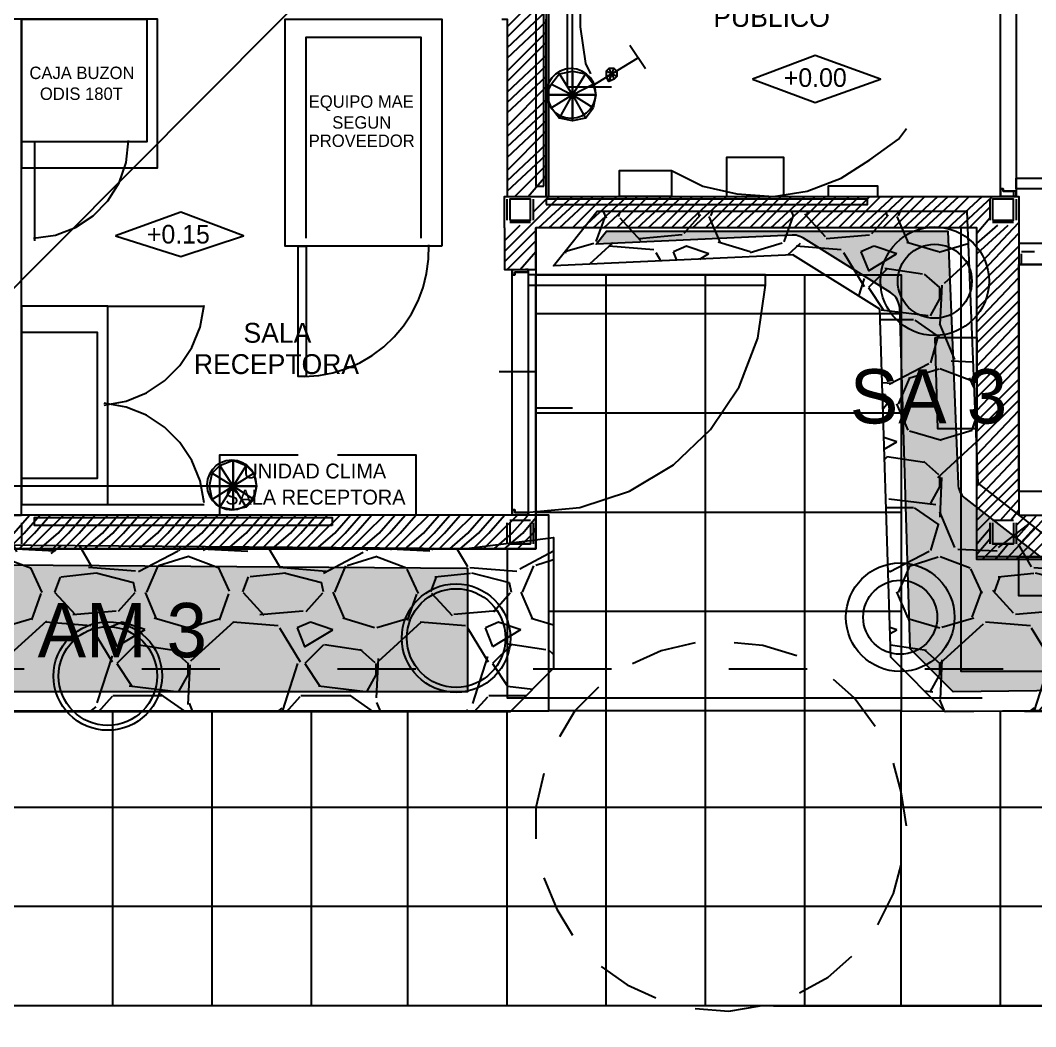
# Model space of a CAD drawing. Header units: metres. Extents: x 1 to 213, y 1 to 147.
# Drawn here: x 76.286 to 80.403, y 90.445 to 94.525 of the extents above; entities that cross this region are included whole.
import ezdxf
from ezdxf.enums import TextEntityAlignment as Align

# ---------------------------------------------------------------- set-up
doc = ezdxf.new("R2010")
doc.units = ezdxf.units.M
doc.linetypes.add('DASHED', pattern=[1.524, 1.27, -0.254])
for name, color, linetype in [('00-BASE-ARQUITECTURA', 8, 'Continuous'), ('00-BASE-TEXTO', 8, 'Continuous'), ('PJ-COPA-ADULTA', 8, 'DASHED'), ('PJ-ETIQUETAS', 7, 'Continuous'), ('PJ-GRAVILLA', 42, 'Continuous'), ('PJ-HERBACEAS', 212, 'Continuous'), ('PJ-LIMITE-JARDIN', 7, 'Continuous'), ('PJ-MASAS', 92, 'Continuous'), ('PJ-MASAS-RELLENO', 92, 'Continuous'), ('PJ-RIEGO-SECTORES', 5, 'Continuous')]:
    doc.layers.add(name, color=color, linetype=linetype)

# ---------------------------------------------------------------- blocks, each defined once
blk = doc.blocks.new('PJ_AM')
blk.add_circle((0, 0), 0.22)
at = {"flags": 1}
for tag, p, height in [('CODIGO', (0.15, 0.15), 0.2), ('ESPECIE', (0.15, -0.1), 0.15), ('ZONA', (0.15, -0.3), 0.15)]:
    blk.add_attdef(tag, p, '', height=height, dxfattribs=at)
blk = doc.blocks.new('PJ_SA')
blk.add_circle((0, 0), 0.22)
at = {"flags": 1}
for tag, p, height in [('CODIGO', (0.15, 0.15), 0.2), ('ESPECIE', (0.15, -0.1), 0.15), ('ZONA', (0.15, -0.3), 0.15)]:
    blk.add_attdef(tag, p, '', height=height, dxfattribs=at)

msp = doc.modelspace()

# ---------------------------------------------------------------- hatches: boundary and pattern name
at = {"layer": 'PJ-GRAVILLA'}
h = msp.add_hatch(dxfattribs=at)
h.set_pattern_fill('GRAVEL', scale=0.03)
h.paths.add_polyline_path([(80.1246, 93.7506), (80.1687, 92.6482), (80.5656, 92.3395), (83.3437, 92.3836), (83.5201, 92.6041), (83.5201, 93.6184), (83.7406, 93.7506), (83.8729, 93.6184), (83.8729, 91.7663), (80.0364, 91.7222), (79.8159, 91.9427), (79.7718, 93.3538), (79.4191, 93.5743), (78.4489, 93.5302), (78.6253, 93.7506), (80.1246, 93.7506)])
h = msp.add_hatch(dxfattribs=at)
h.set_pattern_fill('GRAVEL', scale=0.03)
h.paths.add_polyline_path([(78.4489, 92.4277), (78.4489, 91.8986), (78.2725, 91.7222), (72.3635, 91.7222), (72.1871, 91.8986), (72.2753, 92.4277), (78.0961, 92.3836), (78.4489, 92.4277)])
at = {"layer": 'PJ-MASAS-RELLENO'}
for points in [[(80.0895, 92.6373), (80.0909, 92.6297), (80.093, 92.6223), (80.0959, 92.6151), (80.0994, 92.6082), (80.1036, 92.6017), (80.1084, 92.5957), (80.1137, 92.5901), (80.1196, 92.5851), (80.5165, 92.2764), (80.5228, 92.2719), (80.5295, 92.2681), (80.5366, 92.265), (80.5439, 92.2625), (80.5515, 92.2608), (80.5591, 92.2598), (80.5669, 92.2595), (81.2, 92.2696), (81.2, 91.8156), (80.0692, 91.8026), (79.8949, 91.9768), (79.8518, 93.3563), (79.8512, 93.3641), (79.8498, 93.3718), (79.8476, 93.3794), (79.8448, 93.3867), (79.8412, 93.3936), (79.837, 93.4002), (79.8321, 93.4064), (79.8266, 93.412), (79.8207, 93.4171), (79.8142, 93.4216), (79.4615, 93.6421), (79.4544, 93.646), (79.447, 93.6492), (79.4394, 93.6516), (79.4315, 93.6533), (79.4235, 93.6541), (79.4154, 93.6542), (78.6217, 93.6181), (78.6638, 93.6706), (80.0477, 93.6706), (80.0888, 92.645), (80.0895, 92.6373)], [(75.3, 91.8022), (75.3, 92.3248), (78.0955, 92.3036), (78.1, 92.3039), (78.1, 91.8022), (75.3, 91.8022)]]:
    msp.add_hatch(color=7, dxfattribs=at).paths.add_polyline_path(points)

# ---------------------------------------------------------------- linework, layer by layer
at = {"layer": '00-BASE-ARQUITECTURA'}
for points in [[(71.0635, 92.1279), (71.0635, 93.6836), (72.2277, 93.6836), (72.2277, 93.3661), (73.4554, 93.3661), (73.4659, 92.3819), (72.2594, 92.3819), (72.2594, 91.7257), (78.4295, 91.7257), (78.4295, 92.5194), (78.4084, 92.5194), (78.3766, 92.5194), (78.3766, 93.4931), (79.8583, 93.4931), (79.8583, 91.7257), (83.8588, 91.7151), (83.8588, 93.6836), (89.4679, 93.6942), (89.4679, 100.6898)], [(78.5248, 94.2234), (78.5248, 100.1712)], [(90.2617, 100.0865), (90.2617, 91.7257), (94.3998, 91.7257), (94.9713, 90.5298), (68.2589, 90.5298), (68.2589, 90.7838), (67.0524, 90.7838), (67.063, 92.1279), (71.0635, 92.1279)], [(72.2171, 98.4355), (88.9388, 98.4355), (88.9388, 96.5835), (89.4362, 96.5835), (89.4362, 95.6839), (88.9811, 95.6839), (88.9811, 93.6519), (88.8012, 93.6519), (88.8012, 93.6836), (85.3404, 93.6836), (84.3138, 93.6836), (84.3138, 93.7048), (83.573, 93.7048), (83.573, 92.3501), (80.1652, 92.3501), (80.1652, 93.6836), (78.3766, 93.6836), (78.3766, 92.3819), (73.4554, 92.3819), (73.4554, 93.6836), (72.2277, 93.6836), (72.2171, 98.4355)], [(72.2171, 98.4355), (88.9599, 98.4355), (88.9599, 96.5835), (89.4573, 96.5835), (89.4573, 95.6839), (88.9917, 95.6839), (88.9917, 93.6413), (88.8223, 93.6413), (88.8223, 93.6836), (85.351, 93.6836), (84.3244, 93.6836), (84.3244, 93.7048), (83.5836, 93.7048), (83.5836, 92.3395), (80.1652, 92.3395), (80.1652, 93.6836), (78.3766, 93.6836), (78.3766, 92.3819), (73.4554, 92.3819), (73.4554, 93.6836), (72.2277, 93.6836), (72.2171, 98.4355)], [(72.2171, 98.4355), (88.9599, 98.4355), (88.9917, 93.6413), (88.8223, 93.6413), (88.8223, 93.6836), (85.351, 93.6836), (84.3244, 93.6836), (84.3244, 93.7048), (83.5836, 93.7048), (83.5836, 92.3395), (80.1652, 92.3395), (80.1652, 93.6836), (78.3766, 93.6836), (78.3766, 92.3819), (73.4554, 92.3819), (73.4554, 93.6836), (72.2277, 93.6836), (72.2171, 98.4355)], [(72.2171, 98.4355), (88.9599, 98.4144), (88.9599, 96.5835), (89.4573, 96.5835), (89.4573, 95.6839), (88.9917, 95.6839), (88.9917, 93.6413), (88.8223, 93.6413), (88.8223, 93.6836), (85.351, 93.6836), (83.5836, 93.7048), (83.5836, 92.3395), (80.1652, 92.3395), (80.1652, 93.6836), (78.3766, 93.6836), (78.3766, 92.3819), (73.4659, 92.3819), (73.4554, 93.6836), (72.2277, 93.6836), (72.2171, 98.4355)], [(78.5248, 95.7156), (76.1329, 93.3132)], [(78.5036, 95.705), (78.5036, 94.2551)], [(78.9269, 95.2182), (78.8105, 95.1335), (78.7153, 95.0277), (78.6306, 94.9113), (78.5777, 94.7737), (78.5565, 94.6361), (78.5565, 94.4985), (78.5777, 94.3504), (78.5989, 94.308)], [(78.2602, 94.4985), (78.4189, 94.6573)], [(78.2602, 94.4562), (78.4189, 94.6149)], [(77.4135, 93.6095), (77.3606, 93.6095), (77.3606, 94.5303), (77.9956, 94.5303), (77.9956, 93.6095)], [(78.239, 94.5303), (78.2602, 94.5303), (78.2602, 93.8106), (78.4189, 93.8106), (78.4189, 94.5303)], [(78.2602, 94.4139), (78.4189, 94.562)], [(78.2602, 94.3715), (78.4189, 94.5197)], [(76.2917, 94.435), (76.2917, 94.4774)], [(77.4453, 93.6413), (77.4453, 94.4562), (77.9109, 94.4562), (77.9109, 93.6413)], [(78.2602, 94.3186), (78.4189, 94.4774)], [(76.2917, 94.3609), (76.2917, 94.4139)], [(78.2602, 94.2763), (78.4189, 94.435)], [(78.7576, 94.4245), (78.8211, 94.3292)], [(78.2602, 94.234), (78.4189, 94.3821)], [(78.5989, 94.2551), (78.7893, 94.3715)], [(76.2917, 94.2869), (76.2917, 94.3398)], [(78.2602, 94.1916), (78.4189, 94.3398)], [(78.4189, 94.2287), (78.4216, 94.2056), (78.4292, 94.1844), (78.441, 94.1658), (78.4566, 94.1502), (78.4753, 94.1383), (78.4964, 94.1308), (78.5195, 94.1281), (78.5425, 94.1308), (78.5637, 94.1383), (78.5824, 94.1502), (78.5979, 94.1658), (78.6098, 94.1844), (78.6174, 94.2056), (78.62, 94.2287), (78.6174, 94.2517), (78.6098, 94.2729), (78.5979, 94.2915), (78.5824, 94.3071), (78.5637, 94.319), (78.5425, 94.3265), (78.5195, 94.3292), (78.4964, 94.3265), (78.4753, 94.319), (78.4566, 94.3071), (78.441, 94.2915), (78.4292, 94.2729), (78.4216, 94.2517), (78.4189, 94.2287)], [(78.5248, 94.2234), (78.4719, 94.308), (78.5248, 94.3186), (78.5248, 94.2234)], [(78.5248, 94.3186), (78.5777, 94.308), (78.5248, 94.2234), (78.5248, 94.3186)], [(78.6624, 94.3186), (78.6729, 94.3292), (78.6835, 94.308), (78.6624, 94.3186)], [(78.6624, 94.2974), (78.6835, 94.308), (78.6624, 94.3186), (78.6624, 94.2974)], [(78.6729, 94.3292), (78.6835, 94.308), (78.6941, 94.3292), (78.6729, 94.3292)], [(78.6835, 94.308), (78.6941, 94.3292), (78.7047, 94.3186), (78.6835, 94.308)], [(78.7047, 94.3186), (78.7047, 94.2974), (78.6835, 94.308), (78.7047, 94.3186)], [(78.2602, 94.1493), (78.4189, 94.2974)], [(78.4401, 94.2657), (78.5248, 94.2234), (78.4719, 94.308), (78.4401, 94.2657)], [(78.5777, 94.308), (78.5248, 94.2234), (78.6094, 94.2657), (78.5777, 94.308)], [(78.6729, 94.2763), (78.6624, 94.2974), (78.6835, 94.308), (78.6729, 94.2763)], [(78.6835, 94.308), (78.6941, 94.2869), (78.6729, 94.2763), (78.6835, 94.308)], [(78.7047, 94.2974), (78.6835, 94.308), (78.6941, 94.2869), (78.7047, 94.2974)], [(76.2917, 94.2234), (76.2917, 94.2763)], [(78.2602, 94.0964), (78.4189, 94.2551)], [(78.4189, 94.2234), (78.4401, 94.2657), (78.5248, 94.2234), (78.4189, 94.2234)], [(78.5036, 94.2551), (78.6835, 94.2551)], [(78.5248, 94.2234), (78.6094, 94.2657), (78.62, 94.2234), (78.5248, 94.2234)], [(76.2917, 94.1493), (76.2917, 94.2022)], [(78.2602, 94.054), (78.4189, 94.2022)], [(78.5248, 94.2234), (78.4401, 94.1705), (78.4189, 94.2234), (78.5248, 94.2234)], [(78.4719, 94.1281), (78.5248, 94.2234), (78.4401, 94.1705), (78.4719, 94.1281)], [(78.5248, 94.1175), (78.4719, 94.1281), (78.5248, 94.2234), (78.5248, 94.1175)], [(78.62, 94.2234), (78.6094, 94.1705), (78.5248, 94.2234), (78.62, 94.2234)], [(78.6094, 94.1705), (78.5248, 94.2234), (78.5777, 94.1281), (78.6094, 94.1705)], [(78.5248, 94.2234), (78.5777, 94.1281), (78.5248, 94.1175), (78.5248, 94.2234)], [(78.2602, 94.0117), (78.4189, 94.1599)], [(76.2917, 94.0858), (76.2917, 94.1281)], [(78.2602, 93.9694), (78.4189, 94.1175)], [(78.2602, 93.9165), (78.4189, 94.0752)], [(78.9269, 93.9165), (79.0539, 93.853), (79.1915, 93.8212), (79.3397, 93.8106), (79.4773, 93.8318), (79.6149, 93.8847), (79.7313, 93.9588), (79.8477, 94.0434), (79.8794, 94.0858)], [(76.2917, 94.0117), (76.2917, 94.0646)], [(76.3404, 93.6415), (76.4292, 93.6541), (76.5105, 93.6853), (76.5819, 93.7325), (76.6413, 93.7936), (76.6866, 93.8664), (76.7154, 93.9484), (76.7256, 94.0375)], [(76.3446, 94.0329), (76.3446, 93.6307)], [(76.2917, 93.9376), (76.2917, 93.9905)], [(78.2496, 93.6836), (78.2496, 93.8106), (80.3345, 93.8106), (80.3345, 92.5194), (83.4037, 92.5194), (83.4037, 94.0223)], [(78.2602, 93.8741), (78.4189, 94.0223)], [(78.2602, 93.8318), (78.4189, 93.98)], [(76.2917, 93.8741), (76.2917, 93.927)], [(78.2919, 93.8106), (78.4189, 93.9376)], [(78.3449, 93.8106), (78.4189, 93.8953)], [(76.2917, 93.8), (76.2917, 93.853)], [(80.3133, 93.8212), (80.3133, 93.8106), (80.3239, 93.8106), (80.3239, 93.8318), (80.271, 93.8318), (80.271, 93.8424), (80.2604, 93.8424), (80.2604, 93.8106), (80.2604, 93.8212), (80.2604, 93.8318), (80.2604, 93.8424), (80.271, 93.8424), (80.271, 93.8318), (80.3133, 93.8318), (80.3133, 93.8212)], [(78.2496, 93.5884), (78.4719, 93.8106)], [(78.2602, 93.7154), (78.2602, 93.8)], [(78.2708, 93.8106), (78.3554, 93.8106)], [(78.366, 93.7471), (78.4295, 93.8106)], [(78.366, 93.8), (78.366, 93.7154)], [(78.3872, 93.6836), (78.5248, 93.8106)], [(78.4295, 93.6836), (78.5671, 93.8106)], [(78.4719, 93.6836), (78.6094, 93.8106)], [(78.5248, 93.6836), (78.6518, 93.8106)], [(78.5671, 93.6836), (78.7047, 93.8106)], [(78.6094, 93.6836), (78.747, 93.8106)], [(78.6518, 93.6836), (78.7893, 93.8106)], [(78.7047, 93.6836), (78.8317, 93.8106)], [(78.747, 93.6836), (78.8846, 93.8106)], [(78.7893, 93.6836), (78.9269, 93.8106)], [(78.8317, 93.6836), (78.9693, 93.8106)], [(78.8846, 93.6836), (79.0116, 93.8106)], [(78.9269, 93.6836), (79.0539, 93.8106)], [(78.9693, 93.6836), (79.1069, 93.8106)], [(79.0116, 93.6836), (79.1492, 93.8106)], [(79.0645, 93.6836), (79.1915, 93.8106)], [(79.1069, 93.6836), (79.2339, 93.8106)], [(79.1492, 93.6836), (79.2868, 93.8106)], [(79.1915, 93.6836), (79.3291, 93.8106)], [(79.2444, 93.6836), (79.3714, 93.8106)], [(79.2868, 93.6836), (79.4138, 93.8106)], [(79.3291, 93.6836), (79.4667, 93.8106)], [(79.3714, 93.6836), (79.509, 93.8106)], [(79.4244, 93.6836), (79.5513, 93.8106)], [(79.4667, 93.6836), (79.5937, 93.8106)], [(79.509, 93.6836), (79.6466, 93.8106)], [(79.5513, 93.6836), (79.6889, 93.8106)], [(79.6043, 93.6836), (79.7313, 93.8106)], [(79.6466, 93.6836), (79.7736, 93.8106)], [(79.6889, 93.6836), (79.8265, 93.8106)], [(79.7313, 93.6836), (79.8688, 93.8106)], [(79.7842, 93.6836), (79.9112, 93.8106)], [(79.8265, 93.6836), (79.9535, 93.8106)], [(79.8688, 93.6836), (80.0064, 93.8106)], [(79.9112, 93.6836), (80.0488, 93.8106)], [(79.9535, 93.6836), (80.0911, 93.8106)], [(80.0064, 93.6836), (80.1334, 93.8106)], [(80.0488, 93.6836), (80.1864, 93.8106)], [(80.0911, 93.6836), (80.2287, 93.8106)], [(80.2181, 93.7154), (80.2181, 93.8)], [(80.2287, 93.8106), (80.3133, 93.8106)], [(80.3239, 93.8), (80.3239, 93.7154)], [(76.2917, 93.7365), (76.2917, 93.7471), (76.2917, 93.7789)], [(80.1334, 93.6836), (80.2181, 93.7683)], [(76.2917, 93.6625), (76.2917, 93.7154)], [(78.3554, 93.7048), (78.2708, 93.7048)], [(83.5836, 93.7048), (83.5836, 92.3395), (80.1652, 92.3395), (80.1652, 93.6836), (78.3766, 93.6836)], [(83.6365, 93.7048), (83.6365, 91.8845), (80.1017, 91.8845), (80.1017, 93.6836)], [(80.1652, 93.6625), (80.2181, 93.726)], [(80.1652, 93.5249), (80.3345, 93.7048)], [(80.3133, 93.7048), (80.2287, 93.7048)], [(78.2496, 93.6307), (78.3131, 93.6942)], [(78.2496, 93.6836), (78.2496, 93.5143), (78.3766, 93.5143), (78.3766, 93.6836)], [(78.2496, 93.546), (78.3766, 93.673)], [(78.4084, 93.6836), (78.3766, 93.6836), (78.3766, 93.6095)], [(78.5036, 93.6836), (78.4401, 93.6836)], [(78.5989, 93.6836), (78.5353, 93.6836)], [(78.6941, 93.6836), (78.6306, 93.6836)], [(78.7893, 93.6836), (78.7259, 93.6836)], [(78.8846, 93.6836), (78.8211, 93.6836)], [(78.9693, 93.6836), (78.9164, 93.6836)], [(79.0645, 93.6836), (79.001, 93.6836)], [(79.1598, 93.6836), (79.0963, 93.6836)], [(79.255, 93.6836), (79.1915, 93.6836)], [(79.3503, 93.6836), (79.2868, 93.6836)], [(79.4455, 93.6836), (79.382, 93.6836)], [(79.5408, 93.6836), (79.4773, 93.6836)], [(79.6254, 93.6836), (79.5725, 93.6836)], [(79.7207, 93.6836), (79.6572, 93.6836)], [(79.8159, 93.6836), (79.7524, 93.6836)], [(79.9112, 93.6836), (79.8477, 93.6836)], [(80.0064, 93.6836), (79.9429, 93.6836)], [(80.1017, 93.6836), (80.0382, 93.6836)], [(80.1652, 93.6413), (80.1652, 93.6836), (80.1334, 93.6836)], [(80.1652, 93.6201), (80.2499, 93.6942)], [(80.1652, 93.5778), (80.2922, 93.6942)], [(80.1652, 93.4825), (80.3345, 93.6625)], [(76.2917, 93.5884), (76.2917, 93.6413)], [(78.2602, 93.5143), (78.3766, 93.6307)], [(80.6838, 93.6201), (80.3345, 93.6201)], [(76.2917, 93.5249), (76.2917, 93.5778)], [(77.9427, 93.6095), (77.3606, 93.6095)], [(77.4378, 93.0804), (77.4966, 93.0848), (77.554, 93.0957), (77.6096, 93.113), (77.6628, 93.1365), (77.7131, 93.1659), (77.7599, 93.2009), (77.8028, 93.2414), (77.8407, 93.2866), (77.873, 93.3354), (77.8994, 93.3873), (77.9197, 93.4417), (77.9337, 93.4982), (77.9413, 93.5562), (77.9422, 93.6152)], [(77.9956, 93.6095), (77.9427, 93.6095)], [(78.3131, 93.5143), (78.3766, 93.5884)], [(78.3766, 93.5778), (78.3766, 93.5143)], [(80.1652, 93.546), (80.1652, 93.6095)], [(80.1652, 93.4402), (80.3345, 93.6095)], [(80.3451, 93.5884), (80.398, 93.5884)], [(80.3451, 93.5354), (80.3451, 93.5778)], [(80.1652, 93.3979), (80.3345, 93.5672)], [(76.2917, 93.4508), (76.2917, 93.5037)], [(78.3343, 93.5143), (78.3449, 93.5143), (78.3449, 93.5037), (78.2919, 93.5037), (78.2919, 93.4931), (78.2813, 93.4931), (78.2813, 93.5143), (78.2813, 93.5037), (78.2813, 93.4931), (78.2919, 93.4931), (78.2919, 93.5037), (78.3449, 93.5037), (78.3449, 93.5143), (78.3343, 93.5143)], [(78.3766, 93.5143), (78.3766, 92.5194)], [(80.1652, 93.3555), (80.3345, 93.5249)], [(80.1652, 93.4508), (80.1652, 93.5143)], [(80.6838, 93.5354), (80.3345, 93.5354)], [(78.3766, 93.4825), (78.3766, 93.419)], [(78.6624, 90.5298), (78.6624, 93.4931)], [(79.0645, 90.5298), (79.0645, 93.4931)], [(79.4667, 90.5298), (79.4667, 93.4931)], [(80.1652, 93.3026), (80.3345, 93.4825)], [(76.2917, 93.3873), (76.2917, 93.4296)], [(78.3379, 92.5303), (78.5553, 92.55), (78.756, 92.6162), (78.9343, 92.7234), (79.0844, 92.8661), (79.2006, 93.0387), (79.2769, 93.2359), (79.3076, 93.4519)], [(80.1652, 93.2603), (80.3345, 93.4296)], [(80.1652, 93.3555), (80.1652, 93.419)], [(78.3766, 93.3873), (78.3766, 93.3238)], [(80.1652, 93.2179), (80.3345, 93.3873)], [(76.2917, 93.3132), (76.2917, 93.3661)], [(76.6264, 92.9652), (76.7161, 92.9814), (76.7985, 93.0147), (76.8715, 93.0633), (76.9332, 93.125), (76.9817, 93.198), (77.0151, 93.2804), (77.0313, 93.3701)], [(76.6409, 93.3661), (77.0325, 93.3661)], [(79.8583, 93.3344), (78.3766, 93.3344)], [(80.1652, 93.1756), (80.3345, 93.345)], [(76.2917, 93.2391), (76.2917, 93.292)], [(78.3766, 93.3026), (78.3766, 93.2391)], [(80.1652, 93.2603), (80.1652, 93.3238)], [(80.1652, 93.1227), (80.3345, 93.3026)], [(80.1652, 93.0804), (80.3345, 93.2497)], [(76.2917, 93.1756), (76.2917, 93.2285)], [(78.3766, 93.2074), (78.3766, 93.1439)], [(80.1652, 93.165), (80.1652, 93.2285)], [(80.1652, 93.038), (80.3345, 93.2074)], [(76.2917, 93.1015), (76.2917, 93.1545)], [(80.1652, 92.9957), (80.3345, 93.165)], [(80.1652, 93.0698), (80.1652, 93.1333)], [(78.2284, 93.1015), (78.3766, 93.1015), (78.3766, 92.9534), (78.5248, 92.9534)], [(78.3766, 93.1121), (78.3766, 93.0486)], [(80.1652, 92.9428), (80.3345, 93.1227)], [(76.2917, 93.038), (76.2917, 93.0804)], [(80.1652, 92.9005), (80.3345, 93.0698)], [(76.2917, 92.9639), (76.2917, 93.0169)], [(78.3766, 93.0169), (78.3766, 92.9534)], [(80.1652, 92.9851), (80.1652, 93.038)], [(80.1652, 92.8581), (80.3345, 93.0274)], [(77.0313, 92.5684), (77.0151, 92.6581), (76.9817, 92.7405), (76.9332, 92.8135), (76.8715, 92.8752), (76.7985, 92.9237), (76.7161, 92.9571), (76.6264, 92.9733)], [(80.1652, 92.8158), (80.3345, 92.9851)], [(76.2917, 92.8899), (76.2917, 92.9428)], [(79.8583, 92.9322), (78.3766, 92.9322)], [(78.3766, 92.9216), (78.3766, 92.8581)], [(80.1652, 92.8899), (80.1652, 92.9534)], [(80.1652, 92.7629), (80.3345, 92.9428)], [(76.2917, 92.8264), (76.2917, 92.8793)], [(80.1652, 92.7205), (80.3345, 92.8899)], [(80.1652, 92.7946), (80.1652, 92.8581)], [(80.1652, 92.6782), (80.3345, 92.8475)], [(76.2917, 92.7523), (76.2917, 92.8052)], [(78.3766, 92.8264), (78.3766, 92.7629)], [(80.1652, 92.6359), (80.3345, 92.8052)], [(77.096, 92.5194), (77.096, 92.7629), (77.4135, 92.7629)], [(77.5723, 92.7629), (77.8898, 92.7629), (77.8898, 92.5194), (77.5723, 92.5194)], [(80.1652, 92.6994), (80.1652, 92.7629)], [(80.1652, 92.583), (80.3345, 92.7629)], [(77.1489, 92.6359), (76.2282, 92.6359), (76.1329, 92.7417)], [(76.2917, 92.6888), (76.2917, 92.7311)], [(77.1436, 92.5406), (77.1667, 92.5433), (77.1879, 92.5508), (77.2065, 92.5627), (77.2221, 92.5783), (77.234, 92.5969), (77.2415, 92.6181), (77.2442, 92.6412), (77.2415, 92.6642), (77.234, 92.6854), (77.2221, 92.704), (77.2065, 92.7196), (77.1879, 92.7315), (77.1667, 92.739), (77.1436, 92.7417), (77.1206, 92.739), (77.0994, 92.7315), (77.0808, 92.7196), (77.0652, 92.704), (77.0533, 92.6854), (77.0458, 92.6642), (77.0431, 92.6412), (77.0458, 92.6181), (77.0533, 92.5969), (77.0652, 92.5783), (77.0808, 92.5627), (77.0994, 92.5508), (77.1206, 92.5433), (77.1436, 92.5406)], [(77.0643, 92.6888), (77.1489, 92.6359), (77.096, 92.7205), (77.0643, 92.6888)], [(77.1489, 92.6359), (77.096, 92.7205), (77.1489, 92.7417), (77.1489, 92.6359)], [(77.1489, 92.7417), (77.2018, 92.7205), (77.1489, 92.6359), (77.1489, 92.7417)], [(77.2018, 92.7205), (77.1489, 92.6359), (77.2336, 92.6888), (77.2018, 92.7205)], [(78.3766, 92.7311), (78.3766, 92.6676)], [(77.0537, 92.6359), (77.0643, 92.6888), (77.1489, 92.6359), (77.0537, 92.6359)], [(77.1489, 92.6359), (77.2336, 92.6888), (77.2442, 92.6359), (77.1489, 92.6359)], [(80.1652, 92.5406), (80.3345, 92.7099)], [(76.2917, 92.6147), (76.2917, 92.6676)], [(77.1489, 92.6359), (77.0643, 92.583), (77.0537, 92.6359), (77.1489, 92.6359)], [(77.096, 92.5512), (77.1489, 92.6359), (77.0643, 92.583), (77.096, 92.5512)], [(77.1489, 92.5406), (77.096, 92.5512), (77.1489, 92.6359), (77.1489, 92.5406)], [(77.2442, 92.6359), (77.2336, 92.583), (77.1489, 92.6359), (77.2442, 92.6359)], [(77.2336, 92.583), (77.1489, 92.6359), (77.2018, 92.5512), (77.2336, 92.583)], [(77.1489, 92.6359), (77.2018, 92.5512), (77.1489, 92.5406), (77.1489, 92.6359)], [(78.3766, 92.6465), (78.3766, 92.583)], [(80.1652, 92.6041), (80.1652, 92.6676)], [(80.1652, 92.4983), (80.3345, 92.6676)], [(76.2917, 92.5406), (76.2917, 92.5935)], [(80.1652, 92.4559), (80.3345, 92.6253)], [(76.6409, 92.5618), (77.0325, 92.5618)], [(78.3766, 92.5512), (78.3766, 92.4877)], [(80.1652, 92.5089), (80.1652, 92.5724)], [(80.2604, 92.4983), (80.3345, 92.583)], [(76.1859, 92.3819), (76.2599, 92.4454), (76.3234, 92.5194)], [(76.2388, 92.3819), (76.3023, 92.4454), (76.3658, 92.5194)], [(76.2811, 92.3819), (76.3446, 92.4454), (76.4081, 92.5194)], [(76.3234, 92.3819), (76.3869, 92.4454), (76.461, 92.5194)], [(76.3658, 92.3819), (76.4399, 92.4454), (76.5034, 92.5194)], [(76.4187, 92.3819), (76.4822, 92.4454), (76.5457, 92.5194)], [(76.461, 92.3819), (76.5245, 92.4454), (76.588, 92.5194)], [(76.5034, 92.3819), (76.5669, 92.4454), (76.6409, 92.5194)], [(76.5457, 92.3819), (76.6198, 92.4454), (76.6833, 92.5194)], [(76.588, 92.3819), (76.6621, 92.4454), (76.7256, 92.5194)], [(76.6409, 92.3819), (76.7044, 92.4454), (76.7679, 92.5194)], [(76.6833, 92.3819), (76.7468, 92.4454), (76.8209, 92.5194)], [(76.7256, 92.3819), (76.7891, 92.4454), (76.8632, 92.5194)], [(76.7679, 92.3819), (76.842, 92.4454), (76.9055, 92.5194)], [(76.8209, 92.3819), (76.8844, 92.4454), (76.9478, 92.5194)], [(76.8632, 92.3819), (76.9267, 92.4454), (76.9902, 92.5194)], [(76.9055, 92.3819), (76.969, 92.4454), (77.0431, 92.5194)], [(76.9478, 92.3819), (77.0219, 92.4454), (77.0854, 92.5194)], [(77.0008, 92.3819), (77.0643, 92.4454), (77.1278, 92.5194)], [(77.0431, 92.3819), (77.1066, 92.4454), (77.1701, 92.5194)], [(77.0854, 92.3819), (77.1489, 92.4454), (77.223, 92.5194)], [(77.4135, 92.5194), (77.096, 92.5194)], [(77.1278, 92.3819), (77.2018, 92.4454), (77.2654, 92.5194)], [(77.1807, 92.3819), (77.2442, 92.4454), (77.3077, 92.5194)], [(77.223, 92.3819), (77.2865, 92.4454), (77.35, 92.5194)], [(77.2654, 92.3819), (77.3289, 92.4454), (77.4029, 92.5194)], [(77.3077, 92.3819), (77.3818, 92.4454), (77.4453, 92.5194)], [(77.3606, 92.3819), (77.4241, 92.4454), (77.4876, 92.5194)], [(77.4029, 92.3819), (77.4664, 92.4454), (77.5299, 92.5194)], [(77.4453, 92.3819), (77.5088, 92.4454), (77.5829, 92.5194)], [(77.4876, 92.3819), (77.5617, 92.4454), (77.6252, 92.5194)], [(77.5405, 92.3819), (77.604, 92.4454), (77.6675, 92.5194)], [(77.5829, 92.3819), (77.6464, 92.4454), (77.7098, 92.5194)], [(77.6252, 92.3819), (77.6887, 92.4454), (77.7628, 92.5194)], [(77.6675, 92.3819), (77.7416, 92.4454), (77.8051, 92.5194)], [(77.7204, 92.3819), (77.7839, 92.4454), (77.8474, 92.5194)], [(77.7628, 92.3819), (77.8263, 92.4454), (77.8898, 92.5194)], [(77.8051, 92.3819), (77.8686, 92.4454), (77.9427, 92.5194)], [(77.8474, 92.3819), (77.9215, 92.4454), (77.985, 92.5194)], [(77.9004, 92.3819), (77.9638, 92.4454), (78.0274, 92.5194)], [(77.9427, 92.3819), (78.0062, 92.4454), (78.0697, 92.5194)], [(77.985, 92.3819), (78.0485, 92.4454), (78.1226, 92.5194)], [(78.0274, 92.3819), (78.1014, 92.4454), (78.1649, 92.5194)], [(78.0697, 92.3819), (78.1438, 92.4454), (78.2073, 92.5194)], [(78.1226, 92.3819), (78.1861, 92.4454), (78.2496, 92.5194)], [(78.1649, 92.3819), (78.2284, 92.4454), (78.3025, 92.5194)], [(78.2073, 92.3819), (78.2813, 92.4454), (78.3449, 92.5194)], [(78.2496, 92.3819), (78.3237, 92.4454), (78.3766, 92.5089)], [(78.3343, 92.5194), (78.3449, 92.5194), (78.3449, 92.53), (78.2919, 92.53), (78.2919, 92.5406), (78.2813, 92.5406), (78.2813, 92.5194), (78.2813, 92.53), (78.2813, 92.5406), (78.2919, 92.5406), (78.2919, 92.53), (78.3449, 92.53), (78.3449, 92.5194), (78.3343, 92.5194)], [(79.8583, 92.53), (78.3766, 92.53)], [(80.2816, 92.3395), (80.4509, 92.5194)], [(80.3028, 92.4983), (80.3345, 92.5406)], [(80.3239, 92.4771), (80.3663, 92.5194)], [(80.3239, 92.4242), (80.4086, 92.5194)], [(80.3239, 92.3395), (80.4933, 92.5194)], [(80.3663, 92.3395), (80.5462, 92.5194)], [(76.2917, 92.4877), (76.2917, 92.403)], [(76.2917, 92.4877), (76.2917, 92.403)], [(78.2602, 92.403), (78.2602, 92.4877)], [(78.2708, 92.4983), (78.3554, 92.4983)], [(78.2708, 92.4983), (78.3554, 92.4983)], [(78.2708, 92.4877), (78.2708, 92.403), (78.3554, 92.403)], [(78.3554, 92.4877), (78.3554, 92.403), (78.2708, 92.403)], [(78.3025, 92.3819), (78.366, 92.4454), (78.3766, 92.4665)], [(78.366, 92.4877), (78.366, 92.403)], [(80.1652, 92.4136), (80.1652, 92.4771)], [(80.1652, 92.403), (80.2181, 92.4665)], [(80.2181, 92.403), (80.2181, 92.4877)], [(80.2287, 92.4983), (80.3133, 92.4983)], [(80.2287, 92.4983), (80.3133, 92.4983)], [(80.2287, 92.4877), (80.2287, 92.403), (80.3133, 92.403)], [(80.3133, 92.4877), (80.3133, 92.403), (80.2287, 92.403)], [(80.3239, 92.4877), (80.3239, 92.403)], [(78.3766, 92.4559), (78.3766, 92.3819), (78.3237, 92.3819)], [(80.1652, 92.3607), (80.2181, 92.4242)], [(80.1864, 92.3395), (80.2499, 92.403)], [(80.2393, 92.3395), (80.2922, 92.403)], [(76.3234, 92.3819), (76.2599, 92.3819)], [(76.4187, 92.3819), (76.3552, 92.3819)], [(76.5139, 92.3819), (76.4504, 92.3819)], [(76.6092, 92.3819), (76.5457, 92.3819)], [(76.7044, 92.3819), (76.6409, 92.3819)], [(76.7997, 92.3819), (76.7362, 92.3819)], [(76.8844, 92.3819), (76.8314, 92.3819)], [(76.9796, 92.3819), (76.9161, 92.3819)], [(77.0749, 92.3819), (77.0114, 92.3819)], [(77.1701, 92.3819), (77.1066, 92.3819)], [(77.2654, 92.3819), (77.2018, 92.3819)], [(77.3606, 92.3819), (77.2971, 92.3819)], [(77.4558, 92.3819), (77.3924, 92.3819)], [(77.5405, 92.3819), (77.4876, 92.3819)], [(77.6358, 92.3819), (77.5723, 92.3819)], [(77.731, 92.3819), (77.6675, 92.3819)], [(77.8263, 92.3819), (77.7628, 92.3819)], [(77.9215, 92.3819), (77.858, 92.3819)], [(78.0168, 92.3819), (77.9533, 92.3819)], [(78.112, 92.3819), (78.0485, 92.3819)], [(78.1967, 92.3819), (78.1438, 92.3819)], [(78.2919, 92.3819), (78.2284, 92.3819)], [(78.2602, 92.3819), (78.2602, 91.7786), (80.1864, 91.7786)], [(80.2181, 92.3395), (80.1652, 92.3395), (80.1652, 92.3819)], [(80.3133, 92.3395), (80.2499, 92.3395)], [(80.4086, 92.3395), (80.3451, 92.3395)], [(79.8583, 92.1279), (78.4295, 92.1279)], [(79.0222, 92.0009), (78.8846, 91.9691), (78.7682, 91.9162)], [(79.4349, 91.9479), (79.2973, 91.9903), (79.1809, 92.0009)], [(76.3023, 91.895), (75.9848, 91.895)], [(77.096, 91.895), (76.7785, 91.895)], [(77.8898, 91.895), (77.5723, 91.895)], [(78.6835, 91.895), (78.366, 91.895)], [(79.4773, 91.895), (79.1598, 91.895)], [(80.271, 91.895), (79.9535, 91.895)], [(79.7524, 91.6622), (79.6678, 91.7786), (79.5831, 91.8527)], [(78.6306, 91.821), (78.5353, 91.7257), (78.4719, 91.6199)], [(76.6621, 90.5298), (76.6621, 91.7257)], [(77.0643, 90.5298), (77.0643, 91.7257)], [(77.4664, 90.5298), (77.4664, 91.7257)], [(77.858, 90.5298), (77.858, 91.7257)], [(78.2602, 90.5298), (78.2602, 91.7257)], [(79.8583, 91.7257), (78.4295, 91.7257)], [(79.8583, 90.5298), (79.8583, 91.7257)], [(80.2604, 90.5298), (80.2604, 91.7257)], [(79.8794, 91.26), (79.8583, 91.3976), (79.8265, 91.514)], [(78.4084, 91.4717), (78.3766, 91.3341), (78.3766, 91.2071)], [(94.5903, 91.3341), (67.063, 91.3341)], [(79.763, 90.8579), (79.8265, 90.9849), (79.8583, 91.1013)], [(78.4084, 91.0484), (78.4613, 90.9214), (78.5248, 90.8155)], [(94.7808, 90.9319), (67.0524, 90.9319)], [(79.4455, 90.5827), (79.5619, 90.6462), (79.6572, 90.7309)], [(78.6412, 90.6885), (78.747, 90.6144), (78.8634, 90.5615)], [(79.0222, 90.5192), (79.1598, 90.5086), (79.2868, 90.5298)], [(79.3397, 90.5298), (94.114, 90.5298), (94.114, 85.8837)]]:
    msp.add_lwpolyline(points, dxfattribs=at)
for points in [[(78.4084, 93.853), (78.4084, 96.6469), (78.3766, 96.6469), (78.3766, 93.853)], [(80.2604, 94.816), (80.3239, 94.816), (80.3239, 93.8106), (80.2604, 93.8106)], [(78.4295, 93.8106), (78.4295, 94.6149), (78.4189, 94.6149), (78.4189, 93.8106)], [(76.2917, 92.5194), (76.2917, 94.5303), (76.1859, 94.5303), (76.1859, 92.5194)], [(76.2917, 94.5303), (76.7997, 94.5303), (76.7997, 94.0329), (76.2917, 94.0329)], [(76.2917, 93.927), (76.842, 93.927), (76.842, 94.5303), (76.2917, 94.5303)], [(79.255, 94.2869), (79.509, 94.1916), (79.7736, 94.2869), (79.509, 94.3821)], [(79.1492, 93.8106), (79.382, 93.8106), (79.382, 93.9694), (79.1492, 93.9694)], [(78.9269, 93.9165), (78.9269, 93.8106), (78.7153, 93.8106), (78.7153, 93.9165)], [(80.3239, 93.8847), (81.287, 93.8847), (81.287, 93.8424), (80.3239, 93.8424)], [(79.763, 93.8106), (79.763, 93.853), (79.5619, 93.853), (79.5619, 93.8106)], [(78.2708, 93.7154), (78.3554, 93.7154), (78.3554, 93.8), (78.2708, 93.8)], [(78.4189, 93.7789), (79.7207, 93.7789), (79.7207, 93.8), (78.4189, 93.8)], [(80.2287, 93.7154), (80.3133, 93.7154), (80.3133, 93.8), (80.2287, 93.8)], [(76.6727, 93.6519), (76.9373, 93.5672), (77.1913, 93.6519), (76.9373, 93.7471)], [(77.4453, 93.0804), (77.4135, 93.0804), (77.4135, 93.6095), (77.4453, 93.6095)], [(78.2813, 93.5143), (78.3449, 93.5143), (78.3449, 92.5194), (78.2813, 92.5194)], [(80.3345, 92.6147), (80.3345, 93.5354), (80.6414, 93.5354), (80.6414, 92.6147)], [(78.3449, 93.4508), (79.3079, 93.4508), (79.3079, 93.4931), (78.3449, 93.4931)], [(76.2917, 92.5618), (76.6409, 92.5618), (76.6409, 93.3661), (76.2917, 93.3661)], [(76.2917, 92.6676), (76.2917, 93.2603), (76.5986, 93.2603), (76.5986, 92.6676)], [(79.9959, 93.2391), (80.1652, 93.2391), (80.1652, 92.8687), (80.0064, 92.8687)], [(78.3766, 92.3819), (78.3766, 92.5194), (73.4659, 92.5194), (73.4659, 92.3819)], [(77.5511, 92.4771), (76.3446, 92.4771), (76.3446, 92.5089), (77.5511, 92.5089)], [(80.3345, 92.3501), (80.779, 92.3501), (80.779, 92.1914), (80.3345, 92.1914)]]:
    msp.add_lwpolyline(points, close=True, dxfattribs=at)
at = {"layer": 'PJ-COPA-ADULTA'}
for centre, radius in [((79.9941, 93.4671), 0.15), ((78.0534, 92.0206), 0.2), ((79.854, 92.105), 0.15), ((76.6412, 91.8666), 0.2)]:
    msp.add_circle(centre, radius, dxfattribs=at)
at = {"layer": 'PJ-LIMITE-JARDIN'}
for points in [[(80.1246, 93.7506), (80.1687, 92.6482), (80.5656, 92.3395), (83.3437, 92.3836), (83.5201, 92.6041), (83.5201, 93.6184), (83.7406, 93.7506), (83.8729, 93.6184), (83.8729, 91.7663), (80.0364, 91.7222), (79.8159, 91.9427), (79.7718, 93.3538), (79.4191, 93.5743), (78.4489, 93.5302), (78.6253, 93.7506), (80.1246, 93.7506)], [(78.4489, 92.4277), (78.4489, 91.8986), (78.2725, 91.7222), (72.3635, 91.7222), (72.1871, 91.8986), (72.2753, 92.4277), (78.0961, 92.3836), (78.4489, 92.4277)]]:
    msp.add_lwpolyline(points, close=True, dxfattribs=at)
at = {"layer": 'PJ-MASAS'}
msp.add_lwpolyline([(81.2, 91.8156), (80.0692, 91.8026), (79.8949, 91.9768), (79.8518, 93.3563), (79.8512, 93.3641), (79.8498, 93.3718), (79.8476, 93.3794), (79.8448, 93.3867), (79.8412, 93.3936), (79.837, 93.4002), (79.8321, 93.4064), (79.8266, 93.412), (79.8207, 93.4171), (79.8142, 93.4216), (79.4615, 93.6421), (79.4544, 93.646), (79.447, 93.6492), (79.4394, 93.6516), (79.4315, 93.6533), (79.4235, 93.6541), (79.4154, 93.6542), (78.6217, 93.6181), (78.6638, 93.6706), (80.0477, 93.6706), (80.0888, 92.645), (80.0895, 92.6373), (80.0895, 92.6373), (80.0909, 92.6297), (80.093, 92.6223), (80.0959, 92.6151), (80.0994, 92.6082), (80.1036, 92.6017), (80.1084, 92.5957), (80.1137, 92.5901), (80.1196, 92.5851), (80.5165, 92.2764)], dxfattribs=at)
msp.add_lwpolyline([(75.3, 91.8022), (75.3, 92.3248), (78.0955, 92.3036), (78.1, 92.3039), (78.1, 91.8022), (75.3, 91.8022)], close=True, dxfattribs=at)
at = {"layer": 'PJ-RIEGO-SECTORES'}
for points in [[(83.3437, 92.3836), (83.5201, 92.6041), (83.5201, 93.6184), (83.7406, 93.7506), (83.8729, 93.6184), (83.8729, 91.7663), (80.0364, 91.7222), (79.8159, 91.9427), (79.7718, 93.3538), (79.4191, 93.5743), (78.4489, 93.5302), (78.6253, 93.7506), (80.1246, 93.7506), (80.1687, 92.6482), (80.5656, 92.3395), (83.3437, 92.3836)], [(72.3635, 91.7222), (72.1871, 91.8986), (72.2753, 92.4277), (78.0961, 92.3836), (78.4489, 92.4277), (78.4489, 91.8986), (78.2725, 91.7222), (72.3635, 91.7222)]]:
    msp.add_lwpolyline(points, close=True, dxfattribs=at)

# ---------------------------------------------------------------- block references
at = {"layer": 'PJ-HERBACEAS'}
for name, p in [('PJ_SA', (79.9941, 93.4671)), ('PJ_SA', (79.854, 92.105)), ('PJ_AM', (78.0534, 92.0206)), ('PJ_AM', (76.6412, 91.8666))]:
    msp.add_blockref(name, p, dxfattribs=at)

# ---------------------------------------------------------------- texts
at = {"layer": '00-BASE-TEXTO'}
for s, height, p in [('PUBLICO', 0.08047, (79.0963, 94.4985)), ('CAJA BUZON', 0.05029, (76.3234, 94.2869)), ('+0.00', 0.07544, (79.382, 94.2551)), ('ODIS 180T', 0.05029, (76.3658, 94.2022)), ('EQUIPO MAE', 0.05029, (77.4558, 94.1705)), ('SEGUN', 0.05029, (77.5511, 94.0858)), ('PROVEEDOR', 0.05029, (77.4558, 94.0117)), ('+0.15', 0.07544, (76.7997, 93.6201)), ('SALA', 0.08047, (77.1913, 93.2179)), ('RECEPTORA', 0.08047, (76.9902, 93.091)), ('UNIDAD CLIMA', 0.06035, (77.1913, 92.6676)), ('SALA RECEPTORA', 0.06035, (77.1172, 92.5618))]:
    msp.add_text(s, height=height, dxfattribs=at).set_placement(p)
at = {"layer": 'PJ-ETIQUETAS'}
for s, p in [('SA 3', (79.9687, 93.0006)), ('AM 3', (76.7, 92.0529))]:
    msp.add_text(s, height=0.22, dxfattribs=at).set_placement(p, align=Align.MIDDLE_CENTER)

doc.saveas('drawing.dxf')
